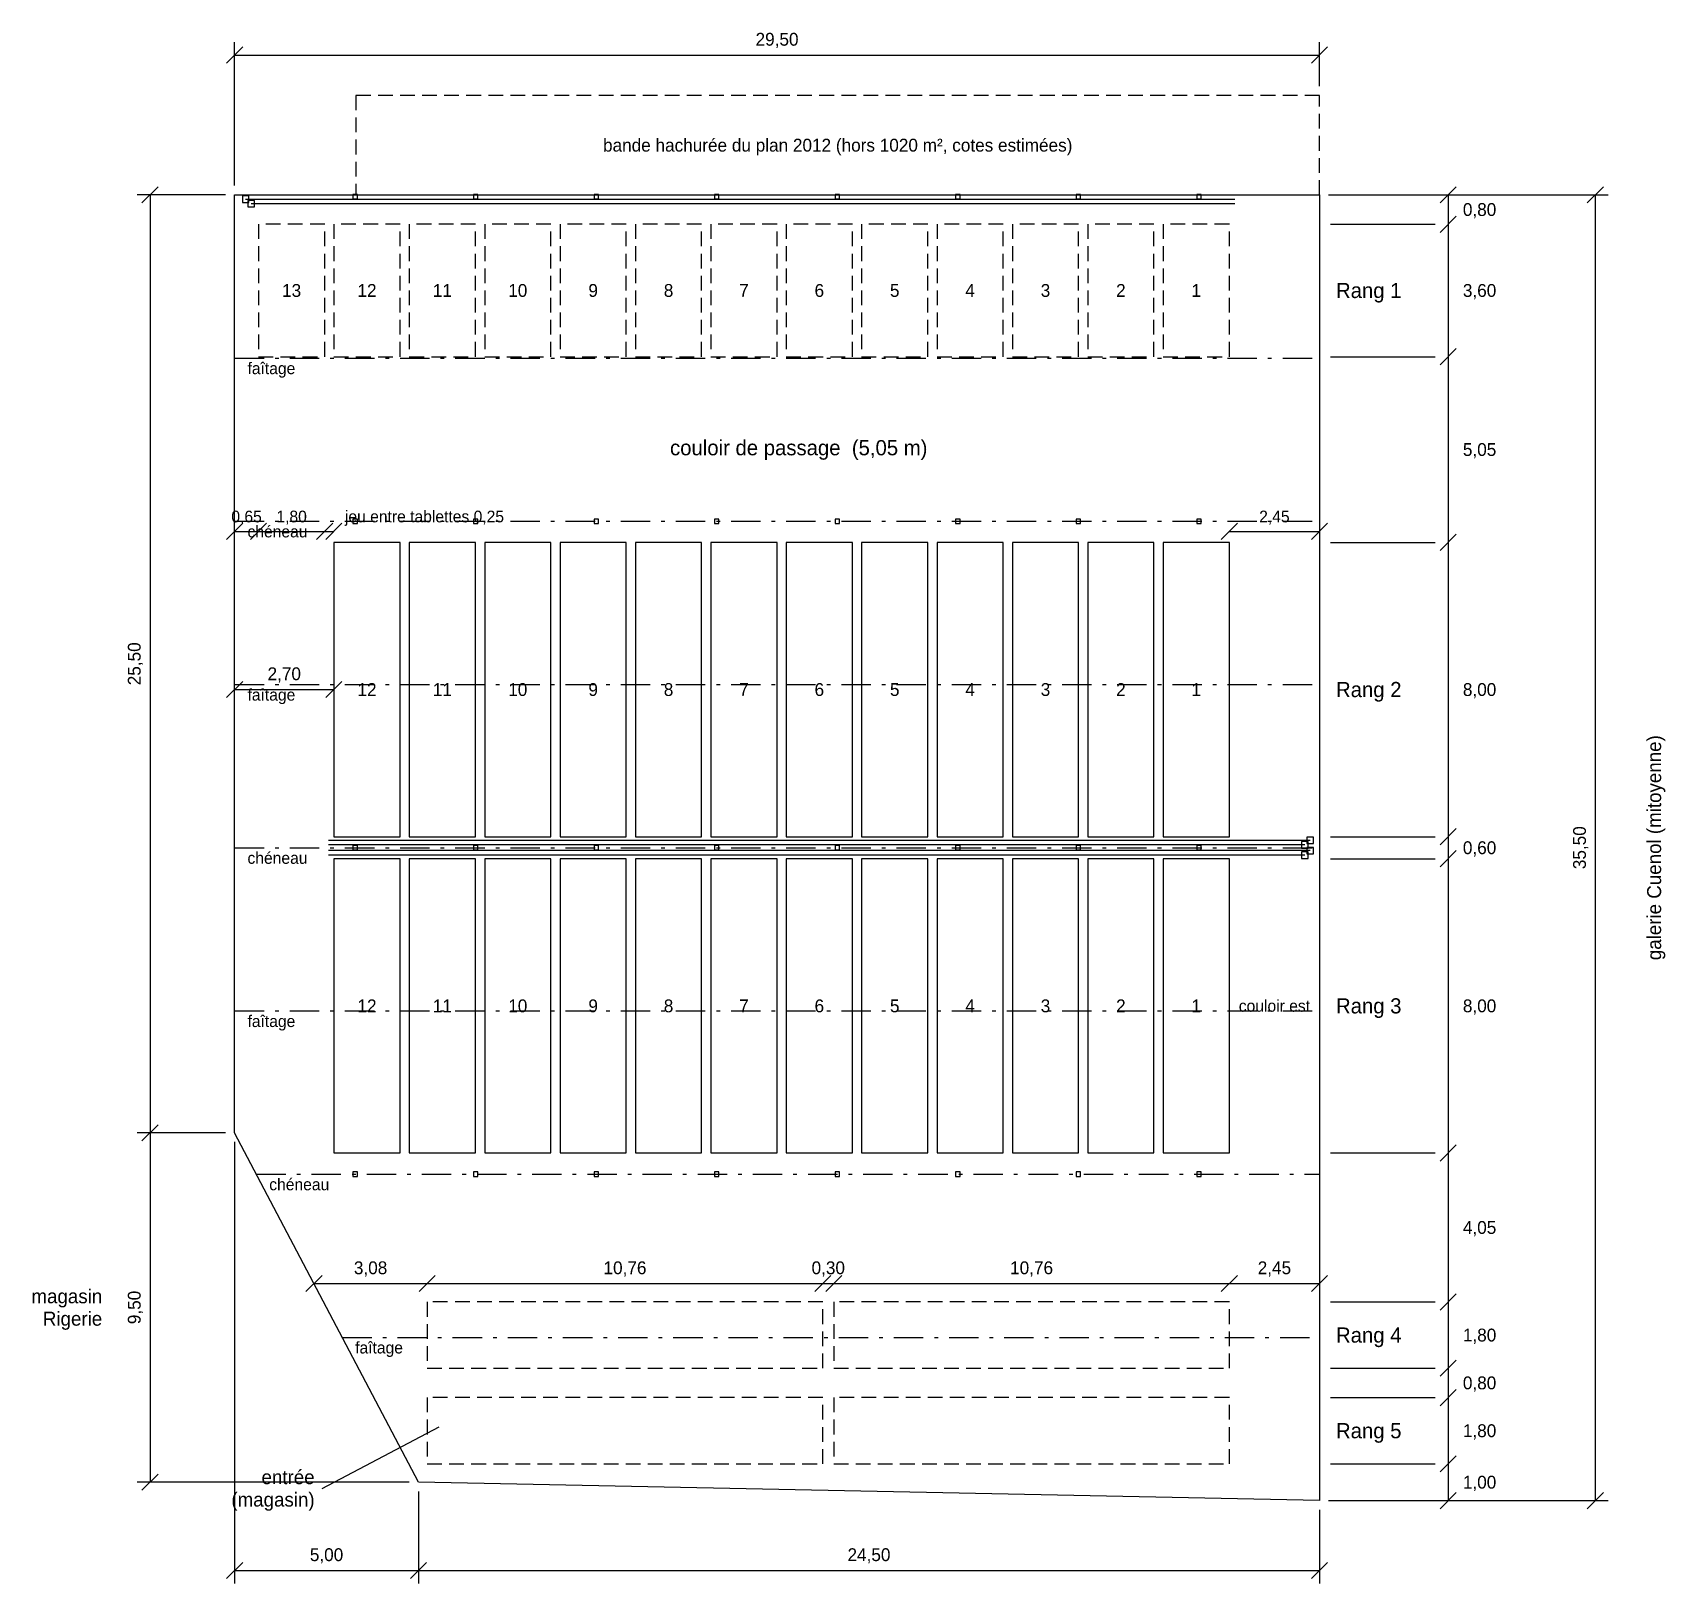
# Model space of a CAD drawing. Header units: metres. Extents: x -5.5 to 38.9, y -2.2 to 39.9.
import ezdxf
from ezdxf.enums import TextEntityAlignment as Align

# ---------------------------------------------------------------- set-up
doc = ezdxf.new("R2010")
doc.units = ezdxf.units.M
doc.linetypes.add('DASHDOT', pattern=[1.4, 0.8, -0.3, 0, -0.3])
doc.linetypes.add('DASHED', pattern=[0.6, 0.4, -0.2])
for name, color, linetype in [('ANNOT', 8, 'CONTINUOUS'), ('BANDE_2012', 8, 'DASHED'), ('COTES', 4, 'CONTINUOUS'), ('COTES_HYP', 30, 'CONTINUOUS'), ('MURS', 7, 'CONTINUOUS'), ('POTEAUX', 8, 'CONTINUOUS'), ('RESEAU_CHAUD', 1, 'CONTINUOUS'), ('RESEAU_FROID', 5, 'CONTINUOUS'), ('TABLETTES', 3, 'CONTINUOUS'), ('TABLETTES_HYP', 3, 'DASHED'), ('TEXTE', 7, 'CONTINUOUS'), ('TOITURE', 8, 'DASHDOT')]:
    doc.layers.add(name, color=color, linetype=linetype)

msp = doc.modelspace()

# ---------------------------------------------------------------- linework, layer by layer
at = {"layer": 'ANNOT'}
msp.add_line((2.3762, 0.3322), (5.5619, 2.0089), dxfattribs=at)
for points in [[(29.8, 35.5), (32.65, 35.5)], [(29.8, 34.7), (32.65, 34.7)], [(29.8, 31.1), (32.65, 31.1)], [(29.8, 26.05), (32.65, 26.05)], [(29.8, 18.05), (32.65, 18.05)], [(29.8, 17.45), (32.65, 17.45)], [(29.8, 9.45), (32.65, 9.45)], [(29.8, 5.4), (32.65, 5.4)], [(29.8, 3.6), (32.65, 3.6)], [(29.8, 2.8), (32.65, 2.8)], [(29.8, 1), (32.65, 1)], [(29.8, 0), (32.65, 0)]]:
    msp.add_lwpolyline(points, dxfattribs=at)
at = {"layer": 'BANDE_2012'}
msp.add_lwpolyline([(3.3, 35.5), (29.5, 35.5), (29.5, 38.2), (3.3, 38.2)], close=True, dxfattribs=at)
at = {"layer": 'COTES'}
for points in [[(-0.22, 39.08), (0.22, 39.52)], [(0, 35.75), (0, 39.65)], [(29.28, 39.08), (29.72, 39.52)], [(29.5, 38.45), (29.5, 39.65)], [(0, 39.3), (29.5, 39.3)], [(-2.52, 35.28), (-2.08, 35.72)], [(36.78, 35.28), (37.22, 35.72)], [(-0.25, 35.5), (-2.65, 35.5)], [(-2.3, 35.5), (-2.3, 10)], [(29.75, 35.5), (37.35, 35.5)], [(37, 35.5), (37, 0)], [(0.43, 26.13), (0.87, 26.57)], [(0.65, 26.35), (2.45, 26.35)], [(2.23, 26.13), (2.67, 26.57)], [(32.78, 25.83), (33.22, 26.27)], [(33, 26.05), (33, 18.05)], [(32.78, 17.83), (33.22, 18.27)], [(32.78, 17.23), (33.22, 17.67)], [(33, 17.45), (33, 9.45)], [(-2.52, 9.78), (-2.08, 10.22)], [(-2.52, 9.78), (-2.08, 10.22)], [(-0.25, 10), (-2.65, 10)], [(-2.3, 10), (-2.3, 0.5)], [(0, 9.75), (0, -2.25)], [(32.78, 9.23), (33.22, 9.67)], [(4.75, 0.5), (-2.65, 0.5)], [(-2.52, 0.28), (-2.08, 0.72)], [(5, 0.25), (5, -2.25)], [(29.75, 0), (37.35, 0)], [(36.78, -0.22), (37.22, 0.22)], [(29.5, -0.25), (29.5, -2.25)], [(-0.22, -2.12), (0.22, -1.68)], [(4.78, -2.12), (5.22, -1.68)], [(4.78, -2.12), (5.22, -1.68)], [(29.28, -2.12), (29.72, -1.68)], [(0, -1.9), (5, -1.9)], [(5, -1.9), (29.5, -1.9)]]:
    msp.add_lwpolyline(points, dxfattribs=at)
at = {"layer": 'COTES_HYP'}
for points in [[(32.78, 35.28), (33.22, 35.72)], [(33, 35.5), (33, 34.7)], [(32.78, 34.48), (33.22, 34.92)], [(32.78, 34.48), (33.22, 34.92)], [(33, 34.7), (33, 31.1)], [(32.78, 30.88), (33.22, 31.32)], [(32.78, 30.88), (33.22, 31.32)], [(33, 31.1), (33, 26.05)], [(-0.22, 26.13), (0.22, 26.57)], [(0, 26.35), (0.65, 26.35)], [(0.43, 26.13), (0.87, 26.57)], [(2.23, 26.13), (2.67, 26.57)], [(2.45, 26.35), (2.7, 26.35)], [(2.48, 26.13), (2.92, 26.57)], [(26.83, 26.13), (27.27, 26.57)], [(27.05, 26.35), (29.5, 26.35)], [(29.28, 26.13), (29.72, 26.57)], [(32.78, 25.83), (33.22, 26.27)], [(-0.22, 21.83), (0.22, 22.27)], [(2.48, 21.83), (2.92, 22.27)], [(0, 22.05), (2.7, 22.05)], [(32.78, 17.83), (33.22, 18.27)], [(33, 18.05), (33, 17.45)], [(32.78, 17.23), (33.22, 17.67)], [(32.78, 9.23), (33.22, 9.67)], [(33, 9.45), (33, 5.4)], [(1.9379, 5.68), (2.3779, 6.12)], [(2.1579, 5.9), (5.2368, 5.9)], [(5.0168, 5.68), (5.4568, 6.12)], [(5.0168, 5.68), (5.4568, 6.12)], [(5.2368, 5.9), (15.9934, 5.9)], [(15.7734, 5.68), (16.2134, 6.12)], [(15.7734, 5.68), (16.2134, 6.12)], [(15.9934, 5.9), (16.2934, 5.9)], [(16.0734, 5.68), (16.5134, 6.12)], [(16.0734, 5.68), (16.5134, 6.12)], [(16.2934, 5.9), (27.05, 5.9)], [(26.83, 5.68), (27.27, 6.12)], [(26.83, 5.68), (27.27, 6.12)], [(27.05, 5.9), (29.5, 5.9)], [(29.28, 5.68), (29.72, 6.12)], [(32.78, 5.18), (33.22, 5.62)], [(32.78, 5.18), (33.22, 5.62)], [(33, 5.4), (33, 3.6)], [(32.78, 3.38), (33.22, 3.82)], [(32.78, 3.38), (33.22, 3.82)], [(33, 3.6), (33, 2.8)], [(32.78, 2.58), (33.22, 3.02)], [(32.78, 2.58), (33.22, 3.02)], [(33, 2.8), (33, 1)], [(32.78, 0.78), (33.22, 1.22)], [(32.78, 0.78), (33.22, 1.22)], [(33, 1), (33, 0)], [(32.78, -0.22), (33.22, 0.22)]]:
    msp.add_lwpolyline(points, dxfattribs=at)
at = {"layer": 'MURS'}
msp.add_lwpolyline([(0, 35.5), (29.5, 35.5), (29.5, 0), (5, 0.5), (0, 10)], close=True, dxfattribs=at)
at = {"layer": 'POTEAUX'}
for points in [[(3.2178, 35.39), (3.3378, 35.39), (3.3378, 35.51), (3.2178, 35.51)], [(6.4956, 35.39), (6.6156, 35.39), (6.6156, 35.51), (6.4956, 35.51)], [(9.7733, 35.39), (9.8933, 35.39), (9.8933, 35.51), (9.7733, 35.51)], [(13.0511, 35.39), (13.1711, 35.39), (13.1711, 35.51), (13.0511, 35.51)], [(16.3289, 35.39), (16.4489, 35.39), (16.4489, 35.51), (16.3289, 35.51)], [(19.6067, 35.39), (19.7267, 35.39), (19.7267, 35.51), (19.6067, 35.51)], [(22.8844, 35.39), (23.0044, 35.39), (23.0044, 35.51), (22.8844, 35.51)], [(26.1622, 35.39), (26.2822, 35.39), (26.2822, 35.51), (26.1622, 35.51)], [(3.2178, 26.565), (3.3378, 26.565), (3.3378, 26.685), (3.2178, 26.685)], [(6.4956, 26.565), (6.6156, 26.565), (6.6156, 26.685), (6.4956, 26.685)], [(9.7733, 26.565), (9.8933, 26.565), (9.8933, 26.685), (9.7733, 26.685)], [(13.0511, 26.565), (13.1711, 26.565), (13.1711, 26.685), (13.0511, 26.685)], [(16.3289, 26.565), (16.4489, 26.565), (16.4489, 26.685), (16.3289, 26.685)], [(19.6067, 26.565), (19.7267, 26.565), (19.7267, 26.685), (19.6067, 26.685)], [(22.8844, 26.565), (23.0044, 26.565), (23.0044, 26.685), (22.8844, 26.685)], [(26.1622, 26.565), (26.2822, 26.565), (26.2822, 26.685), (26.1622, 26.685)], [(3.2178, 17.69), (3.3378, 17.69), (3.3378, 17.81), (3.2178, 17.81)], [(6.4956, 17.69), (6.6156, 17.69), (6.6156, 17.81), (6.4956, 17.81)], [(9.7733, 17.69), (9.8933, 17.69), (9.8933, 17.81), (9.7733, 17.81)], [(13.0511, 17.69), (13.1711, 17.69), (13.1711, 17.81), (13.0511, 17.81)], [(16.3289, 17.69), (16.4489, 17.69), (16.4489, 17.81), (16.3289, 17.81)], [(19.6067, 17.69), (19.7267, 17.69), (19.7267, 17.81), (19.6067, 17.81)], [(22.8844, 17.69), (23.0044, 17.69), (23.0044, 17.81), (22.8844, 17.81)], [(26.1622, 17.69), (26.2822, 17.69), (26.2822, 17.81), (26.1622, 17.81)], [(3.2178, 8.815), (3.3378, 8.815), (3.3378, 8.935), (3.2178, 8.935)], [(6.4956, 8.815), (6.6156, 8.815), (6.6156, 8.935), (6.4956, 8.935)], [(9.7733, 8.815), (9.8933, 8.815), (9.8933, 8.935), (9.7733, 8.935)], [(13.0511, 8.815), (13.1711, 8.815), (13.1711, 8.935), (13.0511, 8.935)], [(16.3289, 8.815), (16.4489, 8.815), (16.4489, 8.935), (16.3289, 8.935)], [(19.6067, 8.815), (19.7267, 8.815), (19.7267, 8.935), (19.6067, 8.935)], [(22.8844, 8.815), (23.0044, 8.815), (23.0044, 8.935), (22.8844, 8.935)], [(26.1622, 8.815), (26.2822, 8.815), (26.2822, 8.935), (26.1622, 8.935)]]:
    msp.add_lwpolyline(points, close=True, dxfattribs=at)
at = {"layer": 'RESEAU_CHAUD'}
for points in [[(0.21, 35.29), (0.39, 35.29), (0.39, 35.47), (0.21, 35.47)], [(29.16, 17.86), (29.34, 17.86), (29.34, 18.04), (29.16, 18.04)], [(29.16, 17.58), (29.34, 17.58), (29.34, 17.76), (29.16, 17.76)]]:
    msp.add_lwpolyline(points, close=True, dxfattribs=at)
for points in [[(0.3, 35.38), (27.2, 35.38)], [(29.25, 17.95), (2.55, 17.95)], [(29.25, 17.67), (2.55, 17.67)]]:
    msp.add_lwpolyline(points, dxfattribs=at)
at = {"layer": 'RESEAU_FROID'}
for points in [[(0.36, 35.17), (0.54, 35.17), (0.54, 35.35), (0.36, 35.35)], [(29.01, 17.74), (29.19, 17.74), (29.19, 17.92), (29.01, 17.92)], [(29.01, 17.46), (29.19, 17.46), (29.19, 17.64), (29.01, 17.64)]]:
    msp.add_lwpolyline(points, close=True, dxfattribs=at)
for points in [[(0.45, 35.26), (27.2, 35.26)], [(29.1, 17.83), (2.55, 17.83)], [(29.1, 17.55), (2.55, 17.55)]]:
    msp.add_lwpolyline(points, dxfattribs=at)
at = {"layer": 'TABLETTES'}
for points in [[(2.7, 18.05), (4.5, 18.05), (4.5, 26.05), (2.7, 26.05)], [(4.75, 18.05), (6.55, 18.05), (6.55, 26.05), (4.75, 26.05)], [(6.8, 18.05), (8.6, 18.05), (8.6, 26.05), (6.8, 26.05)], [(8.85, 18.05), (10.65, 18.05), (10.65, 26.05), (8.85, 26.05)], [(10.9, 18.05), (12.7, 18.05), (12.7, 26.05), (10.9, 26.05)], [(12.95, 18.05), (14.75, 18.05), (14.75, 26.05), (12.95, 26.05)], [(15, 18.05), (16.8, 18.05), (16.8, 26.05), (15, 26.05)], [(17.05, 18.05), (18.85, 18.05), (18.85, 26.05), (17.05, 26.05)], [(19.1, 18.05), (20.9, 18.05), (20.9, 26.05), (19.1, 26.05)], [(21.15, 18.05), (22.95, 18.05), (22.95, 26.05), (21.15, 26.05)], [(23.2, 18.05), (25, 18.05), (25, 26.05), (23.2, 26.05)], [(25.25, 18.05), (27.05, 18.05), (27.05, 26.05), (25.25, 26.05)], [(2.7, 9.45), (4.5, 9.45), (4.5, 17.45), (2.7, 17.45)], [(4.75, 9.45), (6.55, 9.45), (6.55, 17.45), (4.75, 17.45)], [(6.8, 9.45), (8.6, 9.45), (8.6, 17.45), (6.8, 17.45)], [(8.85, 9.45), (10.65, 9.45), (10.65, 17.45), (8.85, 17.45)], [(10.9, 9.45), (12.7, 9.45), (12.7, 17.45), (10.9, 17.45)], [(12.95, 9.45), (14.75, 9.45), (14.75, 17.45), (12.95, 17.45)], [(15, 9.45), (16.8, 9.45), (16.8, 17.45), (15, 17.45)], [(17.05, 9.45), (18.85, 9.45), (18.85, 17.45), (17.05, 17.45)], [(19.1, 9.45), (20.9, 9.45), (20.9, 17.45), (19.1, 17.45)], [(21.15, 9.45), (22.95, 9.45), (22.95, 17.45), (21.15, 17.45)], [(23.2, 9.45), (25, 9.45), (25, 17.45), (23.2, 17.45)], [(25.25, 9.45), (27.05, 9.45), (27.05, 17.45), (25.25, 17.45)]]:
    msp.add_lwpolyline(points, close=True, dxfattribs=at)
at = {"layer": 'TABLETTES_HYP'}
for points in [[(0.65, 31.1), (2.45, 31.1), (2.45, 34.7), (0.65, 34.7)], [(2.7, 31.1), (4.5, 31.1), (4.5, 34.7), (2.7, 34.7)], [(4.75, 31.1), (6.55, 31.1), (6.55, 34.7), (4.75, 34.7)], [(6.8, 31.1), (8.6, 31.1), (8.6, 34.7), (6.8, 34.7)], [(8.85, 31.1), (10.65, 31.1), (10.65, 34.7), (8.85, 34.7)], [(10.9, 31.1), (12.7, 31.1), (12.7, 34.7), (10.9, 34.7)], [(12.95, 31.1), (14.75, 31.1), (14.75, 34.7), (12.95, 34.7)], [(15, 31.1), (16.8, 31.1), (16.8, 34.7), (15, 34.7)], [(17.05, 31.1), (18.85, 31.1), (18.85, 34.7), (17.05, 34.7)], [(19.1, 31.1), (20.9, 31.1), (20.9, 34.7), (19.1, 34.7)], [(21.15, 31.1), (22.95, 31.1), (22.95, 34.7), (21.15, 34.7)], [(23.2, 31.1), (25, 31.1), (25, 34.7), (23.2, 34.7)], [(25.25, 31.1), (27.05, 31.1), (27.05, 34.7), (25.25, 34.7)], [(5.2368, 3.6), (15.9934, 3.6), (15.9934, 5.4), (5.2368, 5.4)], [(16.2934, 3.6), (27.05, 3.6), (27.05, 5.4), (16.2934, 5.4)], [(5.2368, 1), (15.9934, 1), (15.9934, 2.8), (5.2368, 2.8)], [(16.2934, 1), (27.05, 1), (27.05, 2.8), (16.2934, 2.8)]]:
    msp.add_lwpolyline(points, close=True, dxfattribs=at)
at = {"layer": 'TOITURE'}
for points in [[(0, 31.0625), (29.5, 31.0625)], [(0, 26.625), (29.5, 26.625)], [(0, 22.1875), (29.5, 22.1875)], [(0, 17.75), (29.5, 17.75)], [(0, 13.3125), (29.5, 13.3125)], [(0.5921, 8.875), (29.5, 8.875)], [(2.9276, 4.4375), (29.5, 4.4375)]]:
    msp.add_lwpolyline(points, dxfattribs=at)

# ---------------------------------------------------------------- texts
at = {"layer": 'ANNOT'}
msp.add_text('bande hachurée du plan 2012 (hors 1020 m², cotes estimées)', height=0.349, dxfattribs=at).set_placement((16.4, 36.85), align=Align.MIDDLE_CENTER)
msp.add_text('galerie Cuenol (mitoyenne)', height=0.381, rotation=90, dxfattribs=at).set_placement((38.6, 17.75), align=Align.MIDDLE_CENTER)
for s, p in [('magasin', (-3.6, 5.5548)), ('Rigerie', (-3.6, 4.9452)), ('entrée', (2.1762, 0.637)), ('(magasin)', (2.1762, 0.0274))]:
    msp.add_text(s, height=0.381, dxfattribs=at).set_placement(p, align=Align.MIDDLE_RIGHT)
at = {"layer": 'COTES'}
for s, height, p in [('29,50', 0.349, (14.75, 39.45)), ('1,80', 0.318, (1.55, 26.5)), ('5,00', 0.349, (2.5, -1.75)), ('24,50', 0.349, (17.25, -1.75))]:
    msp.add_text(s, height=height, dxfattribs=at).set_placement(p, align=Align.BOTTOM_CENTER)
for s, p in [('25,50', (-2.45, 22.75)), ('35,50', (36.85, 17.75)), ('9,50', (-2.45, 5.25))]:
    msp.add_text(s, height=0.349, rotation=90, dxfattribs=at).set_placement(p, align=Align.BOTTOM_CENTER)
for p in [(33.4, 22.05), (33.4, 13.45)]:
    msp.add_text('8,00', height=0.349, dxfattribs=at).set_placement(p, align=Align.MIDDLE_LEFT)
at = {"layer": 'COTES_HYP'}
for s, p in [('0,80', (33.4, 35.1)), ('3,60', (33.4, 32.9)), ('5,05', (33.4, 28.575)), ('0,60', (33.4, 17.75)), ('4,05', (33.4, 7.425)), ('1,80', (33.4, 4.5)), ('0,80', (33.4, 3.2)), ('1,80', (33.4, 1.9)), ('1,00', (33.4, 0.5))]:
    msp.add_text(s, height=0.349, dxfattribs=at).set_placement(p, align=Align.MIDDLE_LEFT)
for s, height, p in [('0,65', 0.318, (0.325, 26.5)), ('2,45', 0.318, (28.275, 26.5)), ('2,70', 0.349, (1.35, 22.2)), ('3,08', 0.349, (3.6974, 6.05)), ('10,76', 0.349, (10.6151, 6.05)), ('0,30', 0.349, (16.1434, 6.05)), ('10,76', 0.349, (21.6717, 6.05)), ('2,45', 0.349, (28.275, 6.05))]:
    msp.add_text(s, height=height, dxfattribs=at).set_placement(p, align=Align.BOTTOM_CENTER)
msp.add_text('jeu entre tablettes 0,25', height=0.318, dxfattribs=at).set_placement((3, 26.5), align=Align.BOTTOM_LEFT)
msp.add_text('couloir est', height=0.318, dxfattribs=at).set_placement((28.275, 13.45), align=Align.MIDDLE_CENTER)
at = {"layer": 'TEXTE'}
for s, height, p in [('13', 0.349, (1.55, 32.9)), ('12', 0.349, (3.6, 32.9)), ('11', 0.349, (5.65, 32.9)), ('10', 0.349, (7.7, 32.9)), ('9', 0.349, (9.75, 32.9)), ('8', 0.349, (11.8, 32.9)), ('7', 0.349, (13.85, 32.9)), ('6', 0.349, (15.9, 32.9)), ('5', 0.349, (17.95, 32.9)), ('4', 0.349, (20, 32.9)), ('3', 0.349, (22.05, 32.9)), ('2', 0.349, (24.1, 32.9)), ('1', 0.349, (26.15, 32.9)), ('couloir de passage  (5,05 m)', 0.413, (15.34, 28.625)), ('12', 0.349, (3.6, 22.05)), ('11', 0.349, (5.65, 22.05)), ('10', 0.349, (7.7, 22.05)), ('9', 0.349, (9.75, 22.05)), ('8', 0.349, (11.8, 22.05)), ('7', 0.349, (13.85, 22.05)), ('6', 0.349, (15.9, 22.05)), ('5', 0.349, (17.95, 22.05)), ('4', 0.349, (20, 22.05)), ('3', 0.349, (22.05, 22.05)), ('2', 0.349, (24.1, 22.05)), ('1', 0.349, (26.15, 22.05)), ('12', 0.349, (3.6, 13.45)), ('11', 0.349, (5.65, 13.45)), ('10', 0.349, (7.7, 13.45)), ('9', 0.349, (9.75, 13.45)), ('8', 0.349, (11.8, 13.45)), ('7', 0.349, (13.85, 13.45)), ('6', 0.349, (15.9, 13.45)), ('5', 0.349, (17.95, 13.45)), ('4', 0.349, (20, 13.45)), ('3', 0.349, (22.05, 13.45)), ('2', 0.349, (24.1, 13.45)), ('1', 0.349, (26.15, 13.45))]:
    msp.add_text(s, height=height, dxfattribs=at).set_placement(p, align=Align.MIDDLE_CENTER)
for s, p in [('Rang 1', (29.95, 32.9)), ('Rang 2', (29.95, 22.05)), ('Rang 3', (29.95, 13.45)), ('Rang 4', (29.95, 4.5)), ('Rang 5', (29.95, 1.9))]:
    msp.add_text(s, height=0.413, dxfattribs=at).set_placement(p, align=Align.MIDDLE_LEFT)
at = {"layer": 'TOITURE'}
for s, p in [('faîtage', (0.35, 30.9425)), ('chéneau', (0.35, 26.505)), ('faîtage', (0.35, 22.0675)), ('chéneau', (0.35, 17.63)), ('faîtage', (0.35, 13.1925)), ('chéneau', (0.9421, 8.755)), ('faîtage', (3.2776, 4.3175))]:
    msp.add_text(s, height=0.318, dxfattribs=at).set_placement(p, align=Align.TOP_LEFT)

doc.saveas('drawing.dxf')
